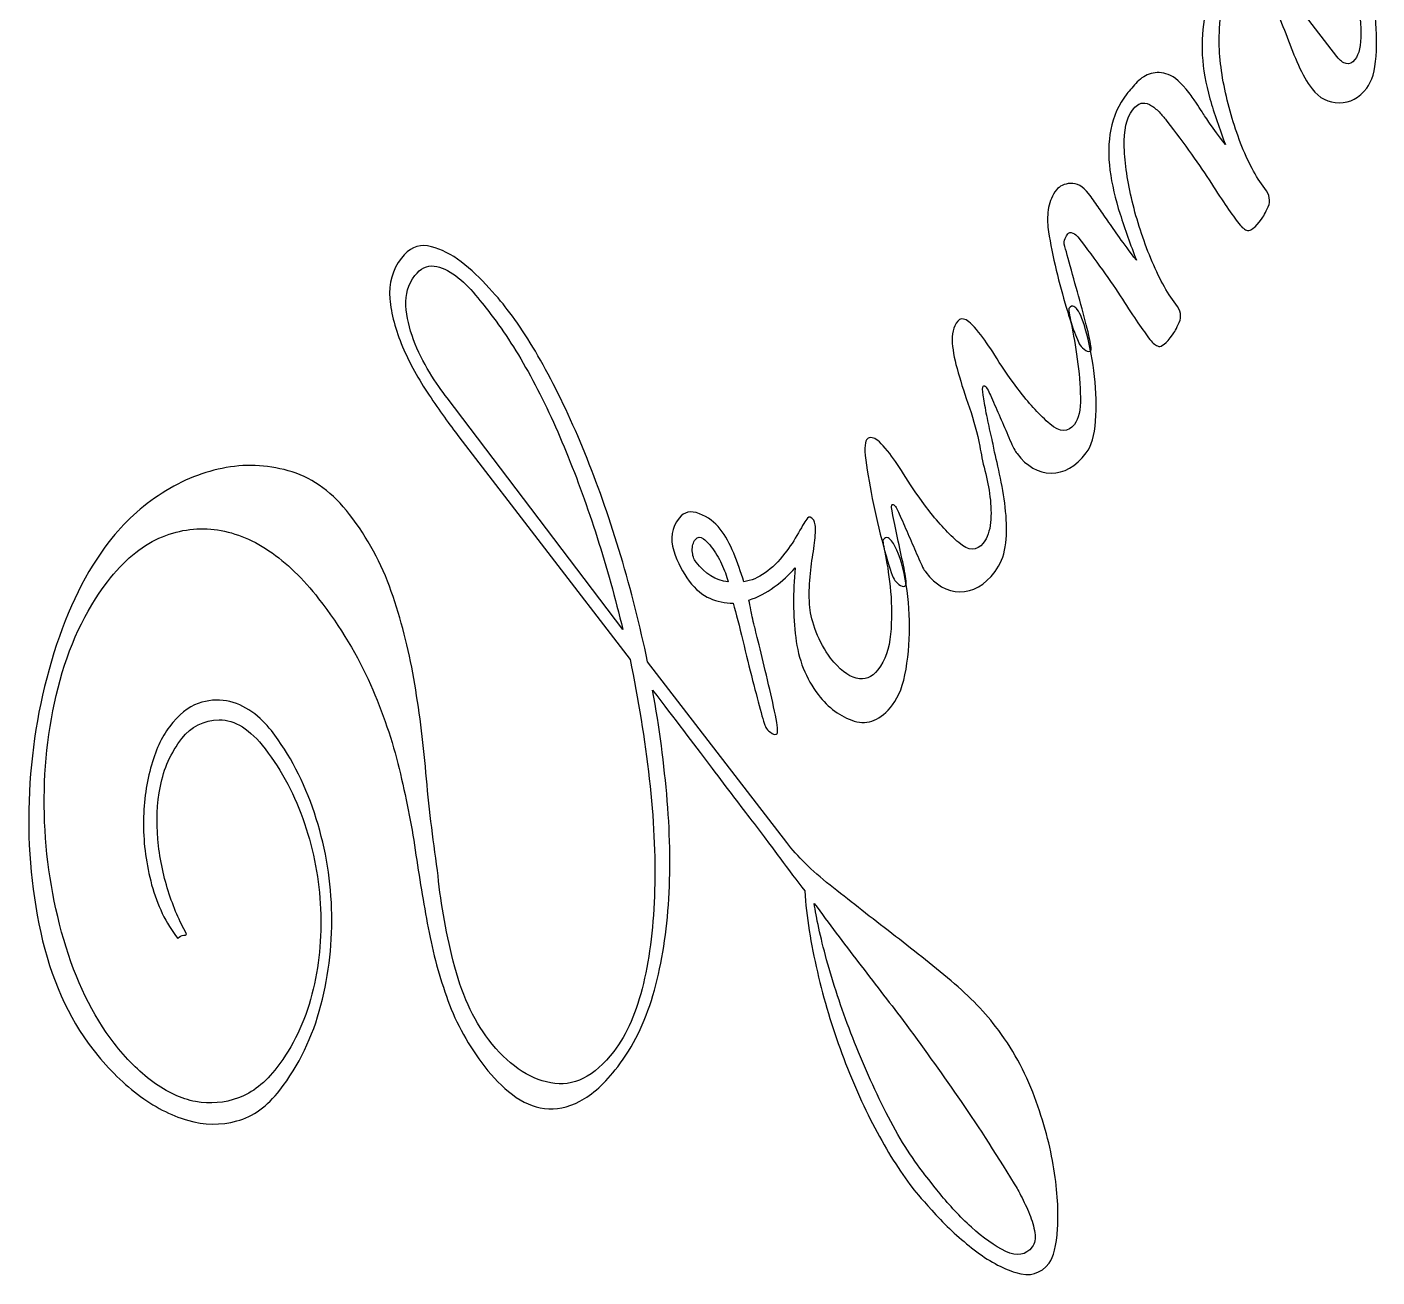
# Model space of a CAD drawing. Header units: centimetres. Extents: x -22.5 to 14, y -8.1 to 15.8.
# Drawn here: x -2.087 to 0.548, y 7.146 to 9.585 of the extents above; entities that cross this region are included whole.
import ezdxf

# ---------------------------------------------------------------- set-up
doc = ezdxf.new("R2010")
doc.units = ezdxf.units.CM
doc.header["$MEASUREMENT"] = 0
doc.layers.add('layer 1', color=7, linetype='Continuous')

msp = doc.modelspace()

# ---------------------------------------------------------------- linework, layer by layer
at = {"layer": 'layer 1', "color": 142}
for points, knots in [([(-0.03175, 8.96419), (-0.03322, 8.9661), (-0.03688, 8.97468), (-0.04276, 8.98991), (-0.04276, 8.98991), (-0.04861, 9.00516), (-0.05485, 9.02423), (-0.06146, 9.0471), (-0.06146, 9.0471), (-0.06804, 9.06999), (-0.07447, 9.09453), (-0.08068, 9.12075), (-0.08068, 9.12075), (-0.0869, 9.14696), (-0.0915, 9.17151), (-0.09445, 9.19436), (-0.09445, 9.19436), (-0.09589, 9.20774), (-0.09555, 9.22057), (-0.09332, 9.23298), (-0.09332, 9.23298), (-0.09114, 9.24538), (-0.08601, 9.25678), (-0.07795, 9.26729), (-0.07795, 9.26729), (-0.07207, 9.27492), (-0.06291, 9.27922), (-0.05046, 9.28017), (-0.05046, 9.28017), (-0.03799, 9.28111), (-0.02625, 9.27444), (-0.01525, 9.26012), (-0.01525, 9.26012), (-0.00867, 9.25157), (-0.00243, 9.24298), (0.00339, 9.23441), (0.00339, 9.23441), (0.00927, 9.22584), (0.01552, 9.21678), (0.02212, 9.20726), (0.02212, 9.20726), (0.0287, 9.19771), (0.0364, 9.18675), (0.04519, 9.17434), (0.04519, 9.17434), (0.05399, 9.16196), (0.06499, 9.1472), (0.07817, 9.13006), (0.07817, 9.13006), (0.06644, 9.16052), (0.05581, 9.19056), (0.0463, 9.22011), (0.0463, 9.22011), (0.03677, 9.24965), (0.03017, 9.27827), (0.0265, 9.30588), (0.0265, 9.30588), (0.02282, 9.33351), (0.0234, 9.35999), (0.02815, 9.38526), (0.02815, 9.38526), (0.03291, 9.41049), (0.04335, 9.43364), (0.05947, 9.45459), (0.05947, 9.45459), (0.06535, 9.46223), (0.07214, 9.47008), (0.07982, 9.47817), (0.07982, 9.47817), (0.08752, 9.48629), (0.0965, 9.49177), (0.10674, 9.49464), (0.10674, 9.49464), (0.11701, 9.4975), (0.12819, 9.49674), (0.1403, 9.49248), (0.1403, 9.49248), (0.15238, 9.48821), (0.16575, 9.47653), (0.18042, 9.45744), (0.18042, 9.45744), (0.18701, 9.44888), (0.19195, 9.44195), (0.19526, 9.43674), (0.19526, 9.43674), (0.19855, 9.43149), (0.20222, 9.42576), (0.20626, 9.41953), (0.20626, 9.41953), (0.21028, 9.41339), (0.2156, 9.40551), (0.2222, 9.39596), (0.2222, 9.39596), (0.22879, 9.38644), (0.23869, 9.37309), (0.25187, 9.35595), (0.25187, 9.35595), (0.24016, 9.38644), (0.23007, 9.41623), (0.22165, 9.44531), (0.22165, 9.44531), (0.21321, 9.47439), (0.20827, 9.50272), (0.20681, 9.53037), (0.20681, 9.53037), (0.20534, 9.55801), (0.20716, 9.58424), (0.21229, 9.60902), (0.21229, 9.60902), (0.21743, 9.63379), (0.22769, 9.65619), (0.24308, 9.6762), (0.24308, 9.6762), (0.2592, 9.69718), (0.27642, 9.70955), (0.29475, 9.71336), (0.29475, 9.71336), (0.31308, 9.71718), (0.33324, 9.70479), (0.35522, 9.6762), (0.35522, 9.6762), (0.35522, 9.6762), (0.46955, 9.52751), (0.46955, 9.52751), (0.46955, 9.52751), (0.47542, 9.51987), (0.48147, 9.51537), (0.48769, 9.51392), (0.48769, 9.51392), (0.49392, 9.51249), (0.49959, 9.51512), (0.50472, 9.52178), (0.50472, 9.52178), (0.51279, 9.53226), (0.51665, 9.54967), (0.51628, 9.57395), (0.51628, 9.57395), (0.51592, 9.5983), (0.51389, 9.6233), (0.51022, 9.64906), (0.51022, 9.64906), (0.50657, 9.6748), (0.50273, 9.69741), (0.49869, 9.71695), (0.49869, 9.71695), (0.49465, 9.73648), (0.49299, 9.74674), (0.49374, 9.74771), (0.49374, 9.74771), (0.4974, 9.75245), (0.50069, 9.75388), (0.50363, 9.75201), (0.50363, 9.75201), (0.50657, 9.75006), (0.50877, 9.74817), (0.51024, 9.74627), (0.51024, 9.74627), (0.5161, 9.73867), (0.52233, 9.72244), (0.52893, 9.69765), (0.52893, 9.69765), (0.5355, 9.67287), (0.54045, 9.64546), (0.54376, 9.61545), (0.54376, 9.61545), (0.54706, 9.58544), (0.54779, 9.55636), (0.54596, 9.52823), (0.54596, 9.52823), (0.54412, 9.5001), (0.53808, 9.47939), (0.52781, 9.46602), (0.52781, 9.46602), (0.51316, 9.44697), (0.4952, 9.43743), (0.47396, 9.43743), (0.47396, 9.43743), (0.45269, 9.43743), (0.43511, 9.44648), (0.42119, 9.46461), (0.42119, 9.46461), (0.41092, 9.47796), (0.40194, 9.49344), (0.39424, 9.51106), (0.39424, 9.51106), (0.38655, 9.52871), (0.37922, 9.54681), (0.37227, 9.56538), (0.37227, 9.56538), (0.3653, 9.58401), (0.3578, 9.60233), (0.3497, 9.62044), (0.3497, 9.62044), (0.34166, 9.63854), (0.33213, 9.65476), (0.32114, 9.66906), (0.32114, 9.66906), (0.31528, 9.67667), (0.30684, 9.68051), (0.29585, 9.68051), (0.29585, 9.68051), (0.28487, 9.68051), (0.27424, 9.67381), (0.26397, 9.66048), (0.26397, 9.66048), (0.25004, 9.64235), (0.24218, 9.61592), (0.24032, 9.58113), (0.24032, 9.58113), (0.23851, 9.54633), (0.24142, 9.50964), (0.24914, 9.47103), (0.24914, 9.47103), (0.25682, 9.43241), (0.26764, 9.39501), (0.28156, 9.35878), (0.28156, 9.35878), (0.29548, 9.32259), (0.31123, 9.29301), (0.32883, 9.27013), (0.32883, 9.27013), (0.33834, 9.25777), (0.34057, 9.24582), (0.33542, 9.23441), (0.33542, 9.23441), (0.3303, 9.22297), (0.32591, 9.21488), (0.32225, 9.21009), (0.32225, 9.21009), (0.30979, 9.19387), (0.30079, 9.18651), (0.2953, 9.18794), (0.2953, 9.18794), (0.28981, 9.18938), (0.28412, 9.19387), (0.27826, 9.20152), (0.27826, 9.20152), (0.26505, 9.21868), (0.24711, 9.24489), (0.22441, 9.28015), (0.22441, 9.28015), (0.20167, 9.31542), (0.17271, 9.35595), (0.13754, 9.40169), (0.13754, 9.40169), (0.13389, 9.40646), (0.12947, 9.41171), (0.12434, 9.41742), (0.12434, 9.41742), (0.11923, 9.42313), (0.11372, 9.42791), (0.10784, 9.43173), (0.10784, 9.43173), (0.10199, 9.43553), (0.09595, 9.43719), (0.08972, 9.43674), (0.08972, 9.43674), (0.08348, 9.43625), (0.07708, 9.43173), (0.07049, 9.42312), (0.07049, 9.42312), (0.05877, 9.40789), (0.05344, 9.38383), (0.05454, 9.35093), (0.05454, 9.35093), (0.05564, 9.31805), (0.06077, 9.28279), (0.06993, 9.24513), (0.06993, 9.24513), (0.07909, 9.20748), (0.0912, 9.17031), (0.10622, 9.13361), (0.10622, 9.13361), (0.12124, 9.09692), (0.13754, 9.06711), (0.15514, 9.04424), (0.15514, 9.04424), (0.16465, 9.03187), (0.16688, 9.01996), (0.16172, 9.00851), (0.16172, 9.00851), (0.15658, 8.99705), (0.1522, 8.98895), (0.14854, 8.98419), (0.14854, 8.98419), (0.13608, 8.96799), (0.12709, 8.96061), (0.12161, 8.96204), (0.12161, 8.96204), (0.1161, 8.96345), (0.11042, 8.96799), (0.10456, 8.97563), (0.10456, 8.97563), (0.09136, 8.99279), (0.07342, 9.01897), (0.0507, 9.05425), (0.0507, 9.05425), (0.02797, 9.08952), (-0.00099, 9.13006), (-0.03615, 9.17577), (-0.03615, 9.17577), (-0.03836, 9.17863), (-0.04167, 9.18104), (-0.04608, 9.18294), (-0.04608, 9.18294), (-0.05046, 9.18484), (-0.05374, 9.18437), (-0.05595, 9.18148), (-0.05595, 9.18148), (-0.05742, 9.17961), (-0.05905, 9.17649), (-0.06091, 9.17221), (-0.06091, 9.17221), (-0.06273, 9.16793), (-0.06328, 9.16437), (-0.06256, 9.16148), (-0.06256, 9.16148), (-0.0596, 9.15006), (-0.05503, 9.13311), (-0.04881, 9.11076), (-0.04881, 9.11076), (-0.04258, 9.08834), (-0.03633, 9.06592), (-0.03011, 9.04353), (-0.03011, 9.04353), (-0.02388, 9.02111), (-0.01876, 9.00111), (-0.01473, 8.98348), (-0.01473, 8.98348), (-0.01068, 8.96585), (-0.0094, 8.9561), (-0.01087, 8.95417), (-0.01087, 8.95417), (-0.01309, 8.95131), (-0.01638, 8.95131), (-0.02077, 8.95417), (-0.02077, 8.95417), (-0.02518, 8.95705), (-0.02883, 8.96039), (-0.03175, 8.96419)], [0, 0, 0, 0, 0.0116279, 0.0116279, 0.0116279, 0.0116279, 0.0232558, 0.0232558, 0.0232558, 0.0232558, 0.0348837, 0.0348837, 0.0348837, 0.0348837, 0.0465116, 0.0465116, 0.0465116, 0.0465116, 0.0581395, 0.0581395, 0.0581395, 0.0581395, 0.0697674, 0.0697674, 0.0697674, 0.0697674, 0.0813953, 0.0813953, 0.0813953, 0.0813953, 0.0930233, 0.0930233, 0.0930233, 0.0930233, 0.1046512, 0.1046512, 0.1046512, 0.1046512, 0.1162791, 0.1162791, 0.1162791, 0.1162791, 0.127907, 0.127907, 0.127907, 0.127907, 0.1395349, 0.1395349, 0.1395349, 0.1395349, 0.1511628, 0.1511628, 0.1511628, 0.1511628, 0.1627907, 0.1627907, 0.1627907, 0.1627907, 0.1744186, 0.1744186, 0.1744186, 0.1744186, 0.1860465, 0.1860465, 0.1860465, 0.1860465, 0.1976744, 0.1976744, 0.1976744, 0.1976744, 0.2093023, 0.2093023, 0.2093023, 0.2093023, 0.2209302, 0.2209302, 0.2209302, 0.2209302, 0.2325581, 0.2325581, 0.2325581, 0.2325581, 0.244186, 0.244186, 0.244186, 0.244186, 0.255814, 0.255814, 0.255814, 0.255814, 0.2674419, 0.2674419, 0.2674419, 0.2674419, 0.2790698, 0.2790698, 0.2790698, 0.2790698, 0.2906977, 0.2906977, 0.2906977, 0.2906977, 0.3023256, 0.3023256, 0.3023256, 0.3023256, 0.3139535, 0.3139535, 0.3139535, 0.3139535, 0.3255814, 0.3255814, 0.3255814, 0.3255814, 0.3372093, 0.3372093, 0.3372093, 0.3372093, 0.3488372, 0.3488372, 0.3488372, 0.3488372, 0.3604651, 0.3604651, 0.3604651, 0.3604651, 0.372093, 0.372093, 0.372093, 0.372093, 0.3837209, 0.3837209, 0.3837209, 0.3837209, 0.3953488, 0.3953488, 0.3953488, 0.3953488, 0.4069767, 0.4069767, 0.4069767, 0.4069767, 0.4186047, 0.4186047, 0.4186047, 0.4186047, 0.4302326, 0.4302326, 0.4302326, 0.4302326, 0.4418605, 0.4418605, 0.4418605, 0.4418605, 0.4534884, 0.4534884, 0.4534884, 0.4534884, 0.4651163, 0.4651163, 0.4651163, 0.4651163, 0.4767442, 0.4767442, 0.4767442, 0.4767442, 0.4883721, 0.4883721, 0.4883721, 0.4883721, 0.5, 0.5, 0.5, 0.5, 0.5116279, 0.5116279, 0.5116279, 0.5116279, 0.5232558, 0.5232558, 0.5232558, 0.5232558, 0.5348837, 0.5348837, 0.5348837, 0.5348837, 0.5465116, 0.5465116, 0.5465116, 0.5465116, 0.5581395, 0.5581395, 0.5581395, 0.5581395, 0.5697674, 0.5697674, 0.5697674, 0.5697674, 0.5813953, 0.5813953, 0.5813953, 0.5813953, 0.5930233, 0.5930233, 0.5930233, 0.5930233, 0.6046512, 0.6046512, 0.6046512, 0.6046512, 0.6162791, 0.6162791, 0.6162791, 0.6162791, 0.627907, 0.627907, 0.627907, 0.627907, 0.6395349, 0.6395349, 0.6395349, 0.6395349, 0.6511628, 0.6511628, 0.6511628, 0.6511628, 0.6627907, 0.6627907, 0.6627907, 0.6627907, 0.6744186, 0.6744186, 0.6744186, 0.6744186, 0.6860465, 0.6860465, 0.6860465, 0.6860465, 0.6976744, 0.6976744, 0.6976744, 0.6976744, 0.7093023, 0.7093023, 0.7093023, 0.7093023, 0.7209302, 0.7209302, 0.7209302, 0.7209302, 0.7325581, 0.7325581, 0.7325581, 0.7325581, 0.744186, 0.744186, 0.744186, 0.744186, 0.755814, 0.755814, 0.755814, 0.755814, 0.7674419, 0.7674419, 0.7674419, 0.7674419, 0.7790698, 0.7790698, 0.7790698, 0.7790698, 0.7906977, 0.7906977, 0.7906977, 0.7906977, 0.8023256, 0.8023256, 0.8023256, 0.8023256, 0.8139535, 0.8139535, 0.8139535, 0.8139535, 0.8255814, 0.8255814, 0.8255814, 0.8255814, 0.8372093, 0.8372093, 0.8372093, 0.8372093, 0.8488372, 0.8488372, 0.8488372, 0.8488372, 0.8604651, 0.8604651, 0.8604651, 0.8604651, 0.872093, 0.872093, 0.872093, 0.872093, 0.8837209, 0.8837209, 0.8837209, 0.8837209, 0.8953488, 0.8953488, 0.8953488, 0.8953488, 0.9069767, 0.9069767, 0.9069767, 0.9069767, 0.9186047, 0.9186047, 0.9186047, 0.9186047, 0.9302326, 0.9302326, 0.9302326, 0.9302326, 0.9418605, 0.9418605, 0.9418605, 0.9418605, 0.9534884, 0.9534884, 0.9534884, 0.9534884, 0.9651163, 0.9651163, 0.9651163, 0.9651163, 0.9767442, 0.9767442, 0.9767442, 0.9767442, 1, 1, 1, 1]), ([(-0.56934, 7.89902), (-0.58474, 7.91903), (-0.60086, 7.94046), (-0.61774, 7.96335), (-0.61774, 7.96335), (-0.63458, 7.98622), (-0.65419, 8.01219), (-0.67655, 8.04128), (-0.67655, 8.04128), (-0.6989, 8.07035), (-0.72529, 8.10511), (-0.75569, 8.14564), (-0.75569, 8.14564), (-0.7861, 8.18616), (-0.82294, 8.23453), (-0.86617, 8.29077), (-0.86617, 8.29077), (-0.85301, 8.21833), (-0.84347, 8.14636), (-0.8376, 8.07486), (-0.8376, 8.07486), (-0.83173, 8.00337), (-0.83099, 7.93572), (-0.83539, 7.87183), (-0.83539, 7.87183), (-0.8398, 7.80798), (-0.84987, 7.74912), (-0.86563, 7.69525), (-0.86563, 7.69525), (-0.88139, 7.64141), (-0.90431, 7.59494), (-0.93434, 7.55587), (-0.93434, 7.55587), (-0.95927, 7.52347), (-0.98381, 7.50108), (-1.00799, 7.48866), (-1.00799, 7.48866), (-1.03218, 7.47629), (-1.05529, 7.47151), (-1.07727, 7.47438), (-1.07727, 7.47438), (-1.09925, 7.4772), (-1.12015, 7.48628), (-1.13993, 7.50152), (-1.13993, 7.50152), (-1.15972, 7.51679), (-1.17767, 7.53491), (-1.19378, 7.55587), (-1.19378, 7.55587), (-1.22531, 7.59682), (-1.24931, 7.63998), (-1.26581, 7.68525), (-1.26581, 7.68525), (-1.28229, 7.73052), (-1.29513, 7.77773), (-1.30428, 7.82681), (-1.30428, 7.82681), (-1.31343, 7.87588), (-1.32186, 7.92643), (-1.32958, 7.97836), (-1.32958, 7.97836), (-1.33727, 8.0303), (-1.34773, 8.08343), (-1.36091, 8.13778), (-1.36091, 8.13778), (-1.37409, 8.19212), (-1.39279, 8.24692), (-1.41697, 8.30221), (-1.41697, 8.30221), (-1.44115, 8.35748), (-1.47486, 8.41326), (-1.51812, 8.46951), (-1.51812, 8.46951), (-1.54816, 8.50857), (-1.58059, 8.53979), (-1.61541, 8.56313), (-1.61541, 8.56313), (-1.65021, 8.58646), (-1.68577, 8.6003), (-1.72206, 8.60461), (-1.72206, 8.60461), (-1.75831, 8.60887), (-1.79424, 8.60317), (-1.82979, 8.58745), (-1.82979, 8.58745), (-1.86534, 8.57173), (-1.89886, 8.54336), (-1.93038, 8.50237), (-1.93038, 8.50237), (-1.97434, 8.4452), (-2.00641, 8.37631), (-2.02657, 8.29578), (-2.02657, 8.29578), (-2.04673, 8.21523), (-2.05569, 8.13302), (-2.05351, 8.04914), (-2.05351, 8.04914), (-2.05131, 7.96524), (-2.03867, 7.88351), (-2.01558, 7.80395), (-2.01558, 7.80395), (-1.99249, 7.72434), (-1.95969, 7.6569), (-1.91719, 7.60162), (-1.91719, 7.60162), (-1.89446, 7.57208), (-1.86937, 7.54704), (-1.84187, 7.52656), (-1.84187, 7.52656), (-1.81439, 7.50606), (-1.78655, 7.49321), (-1.75831, 7.48796), (-1.75831, 7.48796), (-1.73011, 7.4827), (-1.70226, 7.48508), (-1.67476, 7.49511), (-1.67476, 7.49511), (-1.64728, 7.50511), (-1.62217, 7.52488), (-1.59946, 7.55444), (-1.59946, 7.55444), (-1.56795, 7.59542), (-1.54521, 7.64307), (-1.53129, 7.69742), (-1.53129, 7.69742), (-1.51737, 7.75176), (-1.51171, 7.80726), (-1.51426, 7.86398), (-1.51426, 7.86398), (-1.51682, 7.92068), (-1.52728, 7.97623), (-1.54561, 8.03055), (-1.54561, 8.03055), (-1.56394, 8.08489), (-1.58956, 8.13349), (-1.62254, 8.17638), (-1.62254, 8.17638), (-1.65187, 8.21451), (-1.68173, 8.23333), (-1.71215, 8.23289), (-1.71215, 8.23289), (-1.74259, 8.23238), (-1.76693, 8.22022), (-1.78526, 8.19641), (-1.78526, 8.19641), (-1.8065, 8.16876), (-1.82042, 8.13778), (-1.82703, 8.10346), (-1.82703, 8.10346), (-1.83363, 8.06915), (-1.83528, 8.03462), (-1.83199, 7.99982), (-1.83199, 7.99982), (-1.82867, 7.96502), (-1.82191, 7.93143), (-1.81164, 7.89902), (-1.81164, 7.89902), (-1.80138, 7.86662), (-1.78966, 7.83894), (-1.77646, 7.81609), (-1.77646, 7.81609), (-1.77499, 7.81417), (-1.77664, 7.81296), (-1.7814, 7.8125), (-1.7814, 7.8125), (-1.78618, 7.81202), (-1.79001, 7.80989), (-1.79293, 7.80607), (-1.79293, 7.80607), (-1.8164, 7.83659), (-1.83345, 7.87161), (-1.84408, 7.91118), (-1.84408, 7.91118), (-1.85469, 7.95071), (-1.86001, 7.99001), (-1.86001, 8.02912), (-1.86001, 8.02912), (-1.86001, 8.06821), (-1.85545, 8.10466), (-1.84628, 8.1385), (-1.84628, 8.1385), (-1.8371, 8.17234), (-1.82483, 8.19928), (-1.80944, 8.21927), (-1.80944, 8.21927), (-1.79111, 8.24311), (-1.77244, 8.25837), (-1.75338, 8.26506), (-1.75338, 8.26506), (-1.73433, 8.27168), (-1.71581, 8.27335), (-1.69785, 8.27004), (-1.69785, 8.27004), (-1.67991, 8.2667), (-1.6634, 8.25955), (-1.64838, 8.24859), (-1.64838, 8.24859), (-1.63336, 8.23763), (-1.62071, 8.22549), (-1.61045, 8.21213), (-1.61045, 8.21213), (-1.57454, 8.16542), (-1.54651, 8.1118), (-1.52635, 8.05129), (-1.52635, 8.05129), (-1.50619, 7.99077), (-1.49504, 7.92858), (-1.49282, 7.86471), (-1.49282, 7.86471), (-1.49064, 7.80085), (-1.4976, 7.73791), (-1.51371, 7.67595), (-1.51371, 7.67595), (-1.52983, 7.61399), (-1.55659, 7.55873), (-1.59397, 7.51012), (-1.59397, 7.51012), (-1.61816, 7.47866), (-1.64601, 7.45863), (-1.6775, 7.45006), (-1.6775, 7.45006), (-1.70903, 7.44149), (-1.7413, 7.44197), (-1.77426, 7.45149), (-1.77426, 7.45149), (-1.80723, 7.46102), (-1.83967, 7.47794), (-1.87155, 7.50224), (-1.87155, 7.50224), (-1.90345, 7.52656), (-1.93257, 7.55587), (-1.95895, 7.59018), (-1.95895, 7.59018), (-2.00735, 7.6531), (-2.04124, 7.72909), (-2.06067, 7.81821), (-2.06067, 7.81821), (-2.08007, 7.90734), (-2.08741, 7.99886), (-2.08262, 8.09274), (-2.08262, 8.09274), (-2.07787, 8.18664), (-2.06194, 8.27694), (-2.03481, 8.36367), (-2.03481, 8.36367), (-2.00769, 8.45041), (-1.97178, 8.52288), (-1.92708, 8.581), (-1.92708, 8.581), (-1.89849, 8.6182), (-1.86406, 8.64964), (-1.82374, 8.67539), (-1.82374, 8.67539), (-1.78343, 8.70112), (-1.74164, 8.71779), (-1.6984, 8.72542), (-1.6984, 8.72542), (-1.65516, 8.73303), (-1.6123, 8.73017), (-1.56976, 8.71684), (-1.56976, 8.71684), (-1.52726, 8.7035), (-1.48988, 8.67586), (-1.45763, 8.63392), (-1.45763, 8.63392), (-1.42245, 8.58817), (-1.39536, 8.53812), (-1.3763, 8.48379), (-1.3763, 8.48379), (-1.35725, 8.42945), (-1.34256, 8.37276), (-1.33231, 8.31364), (-1.33231, 8.31364), (-1.32204, 8.25453), (-1.31419, 8.19331), (-1.30868, 8.1299), (-1.30868, 8.1299), (-1.30319, 8.06655), (-1.29568, 8.0029), (-1.28614, 7.93903), (-1.28614, 7.93903), (-1.28101, 7.8828), (-1.27074, 7.8237), (-1.25537, 7.76174), (-1.25537, 7.76174), (-1.23997, 7.69979), (-1.21689, 7.64881), (-1.18609, 7.60875), (-1.18609, 7.60875), (-1.14945, 7.56111), (-1.10915, 7.53298), (-1.06517, 7.52441), (-1.06517, 7.52441), (-1.02122, 7.51583), (-0.98015, 7.53632), (-0.94205, 7.58587), (-0.94205, 7.58587), (-0.91639, 7.61926), (-0.89714, 7.66331), (-0.88431, 7.71814), (-0.88431, 7.71814), (-0.8715, 7.77296), (-0.86416, 7.83396), (-0.86233, 7.90115), (-0.86233, 7.90115), (-0.8605, 7.96833), (-0.86398, 8.04054), (-0.87278, 8.11778), (-0.87278, 8.11778), (-0.88157, 8.19498), (-0.89404, 8.27267), (-0.91015, 8.35083), (-0.91015, 8.35083), (-0.91015, 8.35083), (-1.24438, 8.78548), (-1.24438, 8.78548), (-1.24438, 8.78548), (-1.26268, 8.80931), (-1.28211, 8.83648), (-1.30261, 8.86697), (-1.30261, 8.86697), (-1.32315, 8.89748), (-1.34038, 8.92892), (-1.35431, 8.96133), (-1.35431, 8.96133), (-1.36823, 8.99375), (-1.37648, 9.02495), (-1.37904, 9.05499), (-1.37904, 9.05499), (-1.3816, 9.08501), (-1.37409, 9.11143), (-1.35649, 9.13432), (-1.35649, 9.13432), (-1.34185, 9.1534), (-1.3248, 9.16126), (-1.30538, 9.15792), (-1.30538, 9.15792), (-1.28596, 9.15457), (-1.26654, 9.146), (-1.24711, 9.13219), (-1.24711, 9.13219), (-1.22771, 9.11837), (-1.20919, 9.10194), (-1.1916, 9.08285), (-1.1916, 9.08285), (-1.17401, 9.0638), (-1.16009, 9.04758), (-1.14982, 9.03423), (-1.14982, 9.03423), (-1.12344, 8.99993), (-1.09686, 8.95776), (-1.07011, 8.90771), (-1.07011, 8.90771), (-1.04337, 8.85766), (-1.01808, 8.80287), (-0.99425, 8.74329), (-0.99425, 8.74329), (-0.97045, 8.68373), (-0.94845, 8.62034), (-0.92828, 8.5531), (-0.92828, 8.5531), (-0.90815, 8.48593), (-0.89073, 8.41707), (-0.87607, 8.34654), (-0.87607, 8.34654), (-0.87607, 8.34654), (-0.60452, 7.99337), (-0.60452, 7.99337), (-0.60452, 7.99337), (-0.58401, 7.96668), (-0.5558, 7.93903), (-0.5199, 7.91046), (-0.5199, 7.91046), (-0.48398, 7.88184), (-0.44622, 7.8523), (-0.40664, 7.82182), (-0.40664, 7.82182), (-0.36706, 7.79131), (-0.32842, 7.76057), (-0.29065, 7.72958), (-0.29065, 7.72958), (-0.25291, 7.6986), (-0.22158, 7.66691), (-0.19667, 7.6345), (-0.19667, 7.6345), (-0.16442, 7.59256), (-0.13911, 7.54681), (-0.1208, 7.49726), (-0.1208, 7.49726), (-0.10248, 7.44768), (-0.08983, 7.40074), (-0.08287, 7.35641), (-0.08287, 7.35641), (-0.07591, 7.31207), (-0.07355, 7.27327), (-0.07572, 7.23987), (-0.07572, 7.23987), (-0.07793, 7.20651), (-0.08343, 7.18414), (-0.09222, 7.17268), (-0.09222, 7.17268), (-0.10837, 7.15172), (-0.12997, 7.14552), (-0.15708, 7.15409), (-0.15708, 7.15409), (-0.18419, 7.16267), (-0.21132, 7.17744), (-0.23842, 7.19842), (-0.23842, 7.19842), (-0.26557, 7.21939), (-0.29047, 7.24226), (-0.3132, 7.26704), (-0.3132, 7.26704), (-0.33591, 7.29184), (-0.3513, 7.30946), (-0.35937, 7.31996), (-0.35937, 7.31996), (-0.38428, 7.35236), (-0.40866, 7.39121), (-0.43248, 7.43648), (-0.43248, 7.43648), (-0.45628, 7.48175), (-0.47774, 7.53011), (-0.4968, 7.5816), (-0.4968, 7.5816), (-0.51585, 7.63308), (-0.5318, 7.6862), (-0.54463, 7.741), (-0.54463, 7.741), (-0.55745, 7.79582), (-0.56569, 7.84852), (-0.56934, 7.89902)], [0, 0, 0, 0, 0.0091743, 0.0091743, 0.0091743, 0.0091743, 0.0183486, 0.0183486, 0.0183486, 0.0183486, 0.0275229, 0.0275229, 0.0275229, 0.0275229, 0.0366972, 0.0366972, 0.0366972, 0.0366972, 0.0458716, 0.0458716, 0.0458716, 0.0458716, 0.0550459, 0.0550459, 0.0550459, 0.0550459, 0.0642202, 0.0642202, 0.0642202, 0.0642202, 0.0733945, 0.0733945, 0.0733945, 0.0733945, 0.0825688, 0.0825688, 0.0825688, 0.0825688, 0.0917431, 0.0917431, 0.0917431, 0.0917431, 0.1009174, 0.1009174, 0.1009174, 0.1009174, 0.1100917, 0.1100917, 0.1100917, 0.1100917, 0.1192661, 0.1192661, 0.1192661, 0.1192661, 0.1284404, 0.1284404, 0.1284404, 0.1284404, 0.1376147, 0.1376147, 0.1376147, 0.1376147, 0.146789, 0.146789, 0.146789, 0.146789, 0.1559633, 0.1559633, 0.1559633, 0.1559633, 0.1651376, 0.1651376, 0.1651376, 0.1651376, 0.1743119, 0.1743119, 0.1743119, 0.1743119, 0.1834862, 0.1834862, 0.1834862, 0.1834862, 0.1926606, 0.1926606, 0.1926606, 0.1926606, 0.2018349, 0.2018349, 0.2018349, 0.2018349, 0.2110092, 0.2110092, 0.2110092, 0.2110092, 0.2201835, 0.2201835, 0.2201835, 0.2201835, 0.2293578, 0.2293578, 0.2293578, 0.2293578, 0.2385321, 0.2385321, 0.2385321, 0.2385321, 0.2477064, 0.2477064, 0.2477064, 0.2477064, 0.2568807, 0.2568807, 0.2568807, 0.2568807, 0.266055, 0.266055, 0.266055, 0.266055, 0.2752294, 0.2752294, 0.2752294, 0.2752294, 0.2844037, 0.2844037, 0.2844037, 0.2844037, 0.293578, 0.293578, 0.293578, 0.293578, 0.3027523, 0.3027523, 0.3027523, 0.3027523, 0.3119266, 0.3119266, 0.3119266, 0.3119266, 0.3211009, 0.3211009, 0.3211009, 0.3211009, 0.3302752, 0.3302752, 0.3302752, 0.3302752, 0.3394495, 0.3394495, 0.3394495, 0.3394495, 0.3486239, 0.3486239, 0.3486239, 0.3486239, 0.3577982, 0.3577982, 0.3577982, 0.3577982, 0.3669725, 0.3669725, 0.3669725, 0.3669725, 0.3761468, 0.3761468, 0.3761468, 0.3761468, 0.3853211, 0.3853211, 0.3853211, 0.3853211, 0.3944954, 0.3944954, 0.3944954, 0.3944954, 0.4036697, 0.4036697, 0.4036697, 0.4036697, 0.412844, 0.412844, 0.412844, 0.412844, 0.4220183, 0.4220183, 0.4220183, 0.4220183, 0.4311927, 0.4311927, 0.4311927, 0.4311927, 0.440367, 0.440367, 0.440367, 0.440367, 0.4495413, 0.4495413, 0.4495413, 0.4495413, 0.4587156, 0.4587156, 0.4587156, 0.4587156, 0.4678899, 0.4678899, 0.4678899, 0.4678899, 0.4770642, 0.4770642, 0.4770642, 0.4770642, 0.4862385, 0.4862385, 0.4862385, 0.4862385, 0.4954128, 0.4954128, 0.4954128, 0.4954128, 0.5045872, 0.5045872, 0.5045872, 0.5045872, 0.5137615, 0.5137615, 0.5137615, 0.5137615, 0.5229358, 0.5229358, 0.5229358, 0.5229358, 0.5321101, 0.5321101, 0.5321101, 0.5321101, 0.5412844, 0.5412844, 0.5412844, 0.5412844, 0.5504587, 0.5504587, 0.5504587, 0.5504587, 0.559633, 0.559633, 0.559633, 0.559633, 0.5688073, 0.5688073, 0.5688073, 0.5688073, 0.5779817, 0.5779817, 0.5779817, 0.5779817, 0.587156, 0.587156, 0.587156, 0.587156, 0.5963303, 0.5963303, 0.5963303, 0.5963303, 0.6055046, 0.6055046, 0.6055046, 0.6055046, 0.6146789, 0.6146789, 0.6146789, 0.6146789, 0.6238532, 0.6238532, 0.6238532, 0.6238532, 0.6330275, 0.6330275, 0.6330275, 0.6330275, 0.6422018, 0.6422018, 0.6422018, 0.6422018, 0.6513761, 0.6513761, 0.6513761, 0.6513761, 0.6605505, 0.6605505, 0.6605505, 0.6605505, 0.6697248, 0.6697248, 0.6697248, 0.6697248, 0.6788991, 0.6788991, 0.6788991, 0.6788991, 0.6880734, 0.6880734, 0.6880734, 0.6880734, 0.6972477, 0.6972477, 0.6972477, 0.6972477, 0.706422, 0.706422, 0.706422, 0.706422, 0.7155963, 0.7155963, 0.7155963, 0.7155963, 0.7247706, 0.7247706, 0.7247706, 0.7247706, 0.733945, 0.733945, 0.733945, 0.733945, 0.7431193, 0.7431193, 0.7431193, 0.7431193, 0.7522936, 0.7522936, 0.7522936, 0.7522936, 0.7614679, 0.7614679, 0.7614679, 0.7614679, 0.7706422, 0.7706422, 0.7706422, 0.7706422, 0.7798165, 0.7798165, 0.7798165, 0.7798165, 0.7889908, 0.7889908, 0.7889908, 0.7889908, 0.7981651, 0.7981651, 0.7981651, 0.7981651, 0.8073394, 0.8073394, 0.8073394, 0.8073394, 0.8165138, 0.8165138, 0.8165138, 0.8165138, 0.8256881, 0.8256881, 0.8256881, 0.8256881, 0.8348624, 0.8348624, 0.8348624, 0.8348624, 0.8440367, 0.8440367, 0.8440367, 0.8440367, 0.853211, 0.853211, 0.853211, 0.853211, 0.8623853, 0.8623853, 0.8623853, 0.8623853, 0.8715596, 0.8715596, 0.8715596, 0.8715596, 0.8807339, 0.8807339, 0.8807339, 0.8807339, 0.8899083, 0.8899083, 0.8899083, 0.8899083, 0.8990826, 0.8990826, 0.8990826, 0.8990826, 0.9082569, 0.9082569, 0.9082569, 0.9082569, 0.9174312, 0.9174312, 0.9174312, 0.9174312, 0.9266055, 0.9266055, 0.9266055, 0.9266055, 0.9357798, 0.9357798, 0.9357798, 0.9357798, 0.9449541, 0.9449541, 0.9449541, 0.9449541, 0.9541284, 0.9541284, 0.9541284, 0.9541284, 0.9633028, 0.9633028, 0.9633028, 0.9633028, 0.9724771, 0.9724771, 0.9724771, 0.9724771, 0.9816514, 0.9816514, 0.9816514, 0.9816514, 1, 1, 1, 1]), ([(-0.92445, 8.40942), (-0.9391, 8.47043), (-0.95576, 8.53025), (-0.97447, 8.58888), (-0.97447, 8.58888), (-0.99315, 8.6475), (-1.0133, 8.70326), (-1.03494, 8.75616), (-1.03494, 8.75616), (-1.05656, 8.80905), (-1.07982, 8.85839), (-1.10474, 8.90414), (-1.10474, 8.90414), (-1.12966, 8.94988), (-1.15531, 8.98991), (-1.18169, 9.02423), (-1.18169, 9.02423), (-1.18976, 9.03472), (-1.19984, 9.04734), (-1.21193, 9.06213), (-1.21193, 9.06213), (-1.22403, 9.07691), (-1.23702, 9.08953), (-1.25096, 9.10003), (-1.25096, 9.10003), (-1.26491, 9.11052), (-1.27883, 9.1167), (-1.29275, 9.1186), (-1.29275, 9.1186), (-1.30666, 9.12053), (-1.31911, 9.11433), (-1.33012, 9.10003), (-1.33012, 9.10003), (-1.34332, 9.08285), (-1.34917, 9.06331), (-1.34773, 9.0414), (-1.34773, 9.0414), (-1.34626, 9.01946), (-1.34127, 8.99731), (-1.33286, 8.97492), (-1.33286, 8.97492), (-1.32444, 8.95251), (-1.31401, 8.93131), (-1.30151, 8.9113), (-1.30151, 8.9113), (-1.28907, 8.89127), (-1.2777, 8.87458), (-1.26746, 8.86124), (-1.26746, 8.86124), (-1.26746, 8.86124), (-0.92445, 8.40942), (-0.92445, 8.40942)], [0, 0, 0, 0, 0.0714286, 0.0714286, 0.0714286, 0.0714286, 0.1428571, 0.1428571, 0.1428571, 0.1428571, 0.2142857, 0.2142857, 0.2142857, 0.2142857, 0.2857143, 0.2857143, 0.2857143, 0.2857143, 0.3571429, 0.3571429, 0.3571429, 0.3571429, 0.4285714, 0.4285714, 0.4285714, 0.4285714, 0.5, 0.5, 0.5, 0.5, 0.5714286, 0.5714286, 0.5714286, 0.5714286, 0.6428571, 0.6428571, 0.6428571, 0.6428571, 0.7142857, 0.7142857, 0.7142857, 0.7142857, 0.7857143, 0.7857143, 0.7857143, 0.7857143, 0.8571429, 0.8571429, 0.8571429, 0.8571429, 1, 1, 1, 1]), ([(-0.05374, 9.0357), (-0.05009, 9.04045), (-0.04678, 9.04184), (-0.04385, 9.03997), (-0.04385, 9.03997), (-0.04093, 9.03806), (-0.03873, 9.03615), (-0.03725, 9.03423), (-0.03725, 9.03423), (-0.0314, 9.02661), (-0.02515, 9.01044), (-0.01856, 8.98562), (-0.01856, 8.98562), (-0.01197, 8.96085), (-0.00703, 8.93346), (-0.00372, 8.90341), (-0.00372, 8.90341), (-0.00044, 8.87339), (0.00031, 8.84432), (-0.00154, 8.81619), (-0.00154, 8.81619), (-0.00337, 8.78808), (-0.0094, 8.76735), (-0.01967, 8.754), (-0.01967, 8.754), (-0.0402, 8.72734), (-0.0631, 8.71421), (-0.08838, 8.71466), (-0.08838, 8.71466), (-0.11367, 8.71518), (-0.13585, 8.72782), (-0.15488, 8.75257), (-0.15488, 8.75257), (-0.15857, 8.75735), (-0.16314, 8.76616), (-0.16865, 8.77903), (-0.16865, 8.77903), (-0.17414, 8.79188), (-0.17981, 8.80498), (-0.18567, 8.81833), (-0.18567, 8.81833), (-0.19154, 8.83169), (-0.19722, 8.8448), (-0.2027, 8.85766), (-0.2027, 8.85766), (-0.20822, 8.87052), (-0.21242, 8.87886), (-0.21536, 8.88267), (-0.21536, 8.88267), (-0.21754, 8.88555), (-0.21937, 8.88603), (-0.22085, 8.88411), (-0.22085, 8.88411), (-0.22232, 8.8822), (-0.22232, 8.87649), (-0.22085, 8.86697), (-0.22085, 8.86697), (-0.21937, 8.85743), (-0.21736, 8.84575), (-0.21481, 8.83192), (-0.21481, 8.83192), (-0.21224, 8.8181), (-0.2093, 8.8043), (-0.206, 8.79048), (-0.206, 8.79048), (-0.2027, 8.77665), (-0.20034, 8.76496), (-0.19887, 8.75541), (-0.19887, 8.75541), (-0.19446, 8.7383), (-0.19007, 8.71873), (-0.18567, 8.69683), (-0.18567, 8.69683), (-0.18127, 8.67487), (-0.17816, 8.65319), (-0.17634, 8.63175), (-0.17634, 8.63175), (-0.17451, 8.6103), (-0.17506, 8.59007), (-0.17797, 8.57101), (-0.17797, 8.57101), (-0.18091, 8.55192), (-0.1875, 8.53576), (-0.19777, 8.52237), (-0.19777, 8.52237), (-0.2183, 8.4957), (-0.2412, 8.48259), (-0.26649, 8.48306), (-0.26649, 8.48306), (-0.29175, 8.48355), (-0.31393, 8.49618), (-0.33299, 8.52093), (-0.33299, 8.52093), (-0.33667, 8.52573), (-0.34124, 8.53453), (-0.34673, 8.54741), (-0.34673, 8.54741), (-0.35221, 8.56026), (-0.35789, 8.57339), (-0.36378, 8.5867), (-0.36378, 8.5867), (-0.36964, 8.60005), (-0.37532, 8.61318), (-0.38081, 8.62604), (-0.38081, 8.62604), (-0.38632, 8.6389), (-0.39052, 8.64726), (-0.39346, 8.65103), (-0.39346, 8.65103), (-0.39565, 8.65391), (-0.39748, 8.65439), (-0.39896, 8.6525), (-0.39896, 8.6525), (-0.40043, 8.65059), (-0.39951, 8.64177), (-0.3962, 8.62604), (-0.3962, 8.62604), (-0.3929, 8.6103), (-0.38924, 8.59316), (-0.38522, 8.57459), (-0.38522, 8.57459), (-0.38118, 8.55598), (-0.37752, 8.53884), (-0.37422, 8.52309), (-0.37422, 8.52309), (-0.37094, 8.50739), (-0.37036, 8.49807), (-0.37256, 8.49522), (-0.37256, 8.49522), (-0.37475, 8.49236), (-0.37807, 8.49236), (-0.38246, 8.49522), (-0.38246, 8.49522), (-0.38685, 8.49807), (-0.39052, 8.50141), (-0.39346, 8.50522), (-0.39346, 8.50522), (-0.39712, 8.50998), (-0.40281, 8.52596), (-0.41049, 8.5531), (-0.41049, 8.5531), (-0.41819, 8.58029), (-0.4255, 8.60982), (-0.43248, 8.64177), (-0.43248, 8.64177), (-0.43944, 8.67369), (-0.44494, 8.70326), (-0.44895, 8.73042), (-0.44895, 8.73042), (-0.453, 8.75759), (-0.45281, 8.77404), (-0.44843, 8.77975), (-0.44843, 8.77975), (-0.44475, 8.78453), (-0.43944, 8.78521), (-0.43247, 8.78187), (-0.43247, 8.78187), (-0.42552, 8.77855), (-0.41579, 8.76878), (-0.40334, 8.75261), (-0.40334, 8.75261), (-0.39382, 8.7402), (-0.38338, 8.72468), (-0.37201, 8.7061), (-0.37201, 8.7061), (-0.36067, 8.68751), (-0.34545, 8.66583), (-0.32638, 8.64105), (-0.32638, 8.64105), (-0.30734, 8.61628), (-0.28809, 8.59554), (-0.26866, 8.57885), (-0.26866, 8.57885), (-0.24926, 8.56218), (-0.23332, 8.56195), (-0.22086, 8.57814), (-0.22086, 8.57814), (-0.2128, 8.58862), (-0.20801, 8.60198), (-0.20656, 8.6182), (-0.20656, 8.6182), (-0.20509, 8.63439), (-0.20545, 8.65103), (-0.20767, 8.66823), (-0.20767, 8.66823), (-0.20986, 8.68537), (-0.21316, 8.70255), (-0.21757, 8.71968), (-0.21757, 8.71968), (-0.22195, 8.73684), (-0.22526, 8.75261), (-0.22747, 8.76689), (-0.22747, 8.76689), (-0.23256, 8.79261), (-0.23935, 8.81762), (-0.24776, 8.84194), (-0.24776, 8.84194), (-0.25622, 8.86626), (-0.26354, 8.88912), (-0.26977, 8.91058), (-0.26977, 8.91058), (-0.27602, 8.93203), (-0.27986, 8.95135), (-0.28132, 8.96847), (-0.28132, 8.96847), (-0.28279, 8.98562), (-0.27911, 8.99993), (-0.27033, 9.01137), (-0.27033, 9.01137), (-0.26667, 9.01613), (-0.26134, 9.01683), (-0.25437, 9.0135), (-0.25437, 9.0135), (-0.24742, 9.01019), (-0.2377, 9.0004), (-0.22526, 8.98419), (-0.22526, 8.98419), (-0.21572, 8.97181), (-0.20527, 8.95631), (-0.19391, 8.93772), (-0.19391, 8.93772), (-0.18257, 8.91916), (-0.16735, 8.89746), (-0.1483, 8.87267), (-0.1483, 8.87267), (-0.12924, 8.84791), (-0.10999, 8.82715), (-0.09059, 8.81049), (-0.09059, 8.81049), (-0.07115, 8.79382), (-0.05522, 8.79357), (-0.04276, 8.80976), (-0.04276, 8.80976), (-0.03469, 8.82026), (-0.03085, 8.83766), (-0.03121, 8.86195), (-0.03121, 8.86195), (-0.03157, 8.88626), (-0.03359, 8.9113), (-0.03725, 8.93702), (-0.03725, 8.93702), (-0.04093, 8.96276), (-0.04477, 8.98539), (-0.04881, 9.00492), (-0.04881, 9.00492), (-0.05284, 9.02447), (-0.05448, 9.03472), (-0.05374, 9.0357)], [0, 0, 0, 0, 0.015873, 0.015873, 0.015873, 0.015873, 0.031746, 0.031746, 0.031746, 0.031746, 0.047619, 0.047619, 0.047619, 0.047619, 0.0634921, 0.0634921, 0.0634921, 0.0634921, 0.0793651, 0.0793651, 0.0793651, 0.0793651, 0.0952381, 0.0952381, 0.0952381, 0.0952381, 0.1111111, 0.1111111, 0.1111111, 0.1111111, 0.1269841, 0.1269841, 0.1269841, 0.1269841, 0.1428571, 0.1428571, 0.1428571, 0.1428571, 0.1587302, 0.1587302, 0.1587302, 0.1587302, 0.1746032, 0.1746032, 0.1746032, 0.1746032, 0.1904762, 0.1904762, 0.1904762, 0.1904762, 0.2063492, 0.2063492, 0.2063492, 0.2063492, 0.2222222, 0.2222222, 0.2222222, 0.2222222, 0.2380952, 0.2380952, 0.2380952, 0.2380952, 0.2539683, 0.2539683, 0.2539683, 0.2539683, 0.2698413, 0.2698413, 0.2698413, 0.2698413, 0.2857143, 0.2857143, 0.2857143, 0.2857143, 0.3015873, 0.3015873, 0.3015873, 0.3015873, 0.3174603, 0.3174603, 0.3174603, 0.3174603, 0.3333333, 0.3333333, 0.3333333, 0.3333333, 0.3492063, 0.3492063, 0.3492063, 0.3492063, 0.3650794, 0.3650794, 0.3650794, 0.3650794, 0.3809524, 0.3809524, 0.3809524, 0.3809524, 0.3968254, 0.3968254, 0.3968254, 0.3968254, 0.4126984, 0.4126984, 0.4126984, 0.4126984, 0.4285714, 0.4285714, 0.4285714, 0.4285714, 0.4444444, 0.4444444, 0.4444444, 0.4444444, 0.4603175, 0.4603175, 0.4603175, 0.4603175, 0.4761905, 0.4761905, 0.4761905, 0.4761905, 0.4920635, 0.4920635, 0.4920635, 0.4920635, 0.5079365, 0.5079365, 0.5079365, 0.5079365, 0.5238095, 0.5238095, 0.5238095, 0.5238095, 0.5396825, 0.5396825, 0.5396825, 0.5396825, 0.5555556, 0.5555556, 0.5555556, 0.5555556, 0.5714286, 0.5714286, 0.5714286, 0.5714286, 0.5873016, 0.5873016, 0.5873016, 0.5873016, 0.6031746, 0.6031746, 0.6031746, 0.6031746, 0.6190476, 0.6190476, 0.6190476, 0.6190476, 0.6349206, 0.6349206, 0.6349206, 0.6349206, 0.6507937, 0.6507937, 0.6507937, 0.6507937, 0.6666667, 0.6666667, 0.6666667, 0.6666667, 0.6825397, 0.6825397, 0.6825397, 0.6825397, 0.6984127, 0.6984127, 0.6984127, 0.6984127, 0.7142857, 0.7142857, 0.7142857, 0.7142857, 0.7301587, 0.7301587, 0.7301587, 0.7301587, 0.7460317, 0.7460317, 0.7460317, 0.7460317, 0.7619048, 0.7619048, 0.7619048, 0.7619048, 0.7777778, 0.7777778, 0.7777778, 0.7777778, 0.7936508, 0.7936508, 0.7936508, 0.7936508, 0.8095238, 0.8095238, 0.8095238, 0.8095238, 0.8253968, 0.8253968, 0.8253968, 0.8253968, 0.8412698, 0.8412698, 0.8412698, 0.8412698, 0.8571429, 0.8571429, 0.8571429, 0.8571429, 0.8730159, 0.8730159, 0.8730159, 0.8730159, 0.8888889, 0.8888889, 0.8888889, 0.8888889, 0.9047619, 0.9047619, 0.9047619, 0.9047619, 0.9206349, 0.9206349, 0.9206349, 0.9206349, 0.9365079, 0.9365079, 0.9365079, 0.9365079, 0.952381, 0.952381, 0.952381, 0.952381, 0.968254, 0.968254, 0.968254, 0.968254, 1, 1, 1, 1]), ([(-0.64412, 8.21642), (-0.6463, 8.21927), (-0.64979, 8.22952), (-0.65455, 8.24717), (-0.65455, 8.24717), (-0.65932, 8.26479), (-0.66482, 8.28575), (-0.67105, 8.31007), (-0.67105, 8.31007), (-0.67726, 8.33436), (-0.68369, 8.36034), (-0.69029, 8.38799), (-0.69029, 8.38799), (-0.69687, 8.41564), (-0.70312, 8.43993), (-0.70897, 8.46091), (-0.70897, 8.46091), (-0.7251, 8.46091), (-0.74031, 8.46402), (-0.75459, 8.4702), (-0.75459, 8.4702), (-0.76889, 8.47637), (-0.78226, 8.48761), (-0.79471, 8.5038), (-0.79471, 8.5038), (-0.80718, 8.52002), (-0.81727, 8.53979), (-0.82493, 8.56313), (-0.82493, 8.56313), (-0.83265, 8.58646), (-0.82916, 8.6077), (-0.81451, 8.62675), (-0.81451, 8.62675), (-0.80501, 8.63915), (-0.79179, 8.642), (-0.77494, 8.63535), (-0.77494, 8.63535), (-0.75808, 8.62864), (-0.74452, 8.61868), (-0.73427, 8.60532), (-0.73427, 8.60532), (-0.724, 8.59198), (-0.71521, 8.57623), (-0.70787, 8.55812), (-0.70787, 8.55812), (-0.70056, 8.54002), (-0.69394, 8.52145), (-0.68808, 8.50237), (-0.68808, 8.50237), (-0.65949, 8.50714), (-0.63276, 8.52573), (-0.60783, 8.55812), (-0.60783, 8.55812), (-0.59831, 8.57053), (-0.5895, 8.58387), (-0.58145, 8.59818), (-0.58145, 8.59818), (-0.57341, 8.61246), (-0.56751, 8.62201), (-0.56386, 8.62675), (-0.56386, 8.62675), (-0.56092, 8.63059), (-0.55691, 8.62916), (-0.55177, 8.62246), (-0.55177, 8.62246), (-0.54884, 8.61868), (-0.54774, 8.61054), (-0.54847, 8.59818), (-0.54847, 8.59818), (-0.5492, 8.58579), (-0.55084, 8.57173), (-0.5534, 8.55598), (-0.5534, 8.55598), (-0.55598, 8.54023), (-0.558, 8.52333), (-0.55945, 8.50522), (-0.55945, 8.50522), (-0.56093, 8.48712), (-0.56092, 8.46948), (-0.55946, 8.45233), (-0.55946, 8.45233), (-0.55797, 8.43898), (-0.55377, 8.423), (-0.54682, 8.40443), (-0.54682, 8.40443), (-0.53985, 8.38584), (-0.53051, 8.36894), (-0.5188, 8.35368), (-0.5188, 8.35368), (-0.50192, 8.33175), (-0.48524, 8.31863), (-0.46875, 8.31434), (-0.46875, 8.31434), (-0.45227, 8.31007), (-0.43816, 8.31554), (-0.42644, 8.33078), (-0.42644, 8.33078), (-0.41252, 8.34889), (-0.40426, 8.37202), (-0.40171, 8.40015), (-0.40171, 8.40015), (-0.39914, 8.42824), (-0.39914, 8.45588), (-0.40171, 8.48306), (-0.40171, 8.48306), (-0.40426, 8.51023), (-0.40756, 8.53357), (-0.41159, 8.55314), (-0.41159, 8.55314), (-0.41563, 8.57264), (-0.41727, 8.5829), (-0.41655, 8.58384), (-0.41655, 8.58384), (-0.41288, 8.58862), (-0.40959, 8.59007), (-0.40664, 8.58814), (-0.40664, 8.58814), (-0.40371, 8.58625), (-0.40153, 8.58436), (-0.40006, 8.58243), (-0.40006, 8.58243), (-0.38979, 8.56909), (-0.38153, 8.54789), (-0.37532, 8.51881), (-0.37532, 8.51881), (-0.36908, 8.48973), (-0.36561, 8.45901), (-0.36488, 8.42658), (-0.36488, 8.42658), (-0.36414, 8.39418), (-0.36634, 8.36272), (-0.37146, 8.33222), (-0.37146, 8.33222), (-0.37659, 8.30174), (-0.38538, 8.27837), (-0.39785, 8.26219), (-0.39785, 8.26219), (-0.42059, 8.23261), (-0.44551, 8.22213), (-0.47261, 8.2307), (-0.47261, 8.2307), (-0.49971, 8.23929), (-0.52318, 8.25645), (-0.54295, 8.28218), (-0.54295, 8.28218), (-0.56714, 8.31364), (-0.58182, 8.35081), (-0.58695, 8.3937), (-0.58695, 8.3937), (-0.59205, 8.4366), (-0.59245, 8.48187), (-0.58804, 8.52954), (-0.58804, 8.52954), (-0.59977, 8.51618), (-0.61333, 8.5038), (-0.62871, 8.49236), (-0.62871, 8.49236), (-0.64412, 8.48092), (-0.6606, 8.47232), (-0.67819, 8.46662), (-0.67819, 8.46662), (-0.67673, 8.46091), (-0.67545, 8.45447), (-0.67434, 8.44732), (-0.67434, 8.44732), (-0.67324, 8.44018), (-0.67087, 8.42945), (-0.66721, 8.41516), (-0.66721, 8.41516), (-0.66645, 8.41231), (-0.66353, 8.40036), (-0.6584, 8.37939), (-0.6584, 8.37939), (-0.65329, 8.35844), (-0.64779, 8.33558), (-0.64192, 8.31079), (-0.64192, 8.31079), (-0.63604, 8.28599), (-0.63092, 8.26314), (-0.6265, 8.24216), (-0.6265, 8.24216), (-0.62212, 8.22118), (-0.62102, 8.20926), (-0.62322, 8.20642), (-0.62322, 8.20642), (-0.62542, 8.20353), (-0.62873, 8.20353), (-0.63312, 8.20642), (-0.63312, 8.20642), (-0.63751, 8.20926), (-0.64118, 8.2126), (-0.64412, 8.21642)], [0, 0, 0, 0, 0.0204082, 0.0204082, 0.0204082, 0.0204082, 0.0408163, 0.0408163, 0.0408163, 0.0408163, 0.0612245, 0.0612245, 0.0612245, 0.0612245, 0.0816327, 0.0816327, 0.0816327, 0.0816327, 0.1020408, 0.1020408, 0.1020408, 0.1020408, 0.122449, 0.122449, 0.122449, 0.122449, 0.1428571, 0.1428571, 0.1428571, 0.1428571, 0.1632653, 0.1632653, 0.1632653, 0.1632653, 0.1836735, 0.1836735, 0.1836735, 0.1836735, 0.2040816, 0.2040816, 0.2040816, 0.2040816, 0.2244898, 0.2244898, 0.2244898, 0.2244898, 0.244898, 0.244898, 0.244898, 0.244898, 0.2653061, 0.2653061, 0.2653061, 0.2653061, 0.2857143, 0.2857143, 0.2857143, 0.2857143, 0.3061224, 0.3061224, 0.3061224, 0.3061224, 0.3265306, 0.3265306, 0.3265306, 0.3265306, 0.3469388, 0.3469388, 0.3469388, 0.3469388, 0.3673469, 0.3673469, 0.3673469, 0.3673469, 0.3877551, 0.3877551, 0.3877551, 0.3877551, 0.4081633, 0.4081633, 0.4081633, 0.4081633, 0.4285714, 0.4285714, 0.4285714, 0.4285714, 0.4489796, 0.4489796, 0.4489796, 0.4489796, 0.4693878, 0.4693878, 0.4693878, 0.4693878, 0.4897959, 0.4897959, 0.4897959, 0.4897959, 0.5102041, 0.5102041, 0.5102041, 0.5102041, 0.5306122, 0.5306122, 0.5306122, 0.5306122, 0.5510204, 0.5510204, 0.5510204, 0.5510204, 0.5714286, 0.5714286, 0.5714286, 0.5714286, 0.5918367, 0.5918367, 0.5918367, 0.5918367, 0.6122449, 0.6122449, 0.6122449, 0.6122449, 0.6326531, 0.6326531, 0.6326531, 0.6326531, 0.6530612, 0.6530612, 0.6530612, 0.6530612, 0.6734694, 0.6734694, 0.6734694, 0.6734694, 0.6938776, 0.6938776, 0.6938776, 0.6938776, 0.7142857, 0.7142857, 0.7142857, 0.7142857, 0.7346939, 0.7346939, 0.7346939, 0.7346939, 0.755102, 0.755102, 0.755102, 0.755102, 0.7755102, 0.7755102, 0.7755102, 0.7755102, 0.7959184, 0.7959184, 0.7959184, 0.7959184, 0.8163265, 0.8163265, 0.8163265, 0.8163265, 0.8367347, 0.8367347, 0.8367347, 0.8367347, 0.8571429, 0.8571429, 0.8571429, 0.8571429, 0.877551, 0.877551, 0.877551, 0.877551, 0.8979592, 0.8979592, 0.8979592, 0.8979592, 0.9183673, 0.9183673, 0.9183673, 0.9183673, 0.9387755, 0.9387755, 0.9387755, 0.9387755, 0.9591837, 0.9591837, 0.9591837, 0.9591837, 1, 1, 1, 1]), ([(-0.78152, 8.54098), (-0.76394, 8.51809), (-0.74306, 8.50522), (-0.71886, 8.50237), (-0.71886, 8.50237), (-0.72182, 8.5138), (-0.72602, 8.52549), (-0.73151, 8.53738), (-0.73151, 8.53738), (-0.73702, 8.54932), (-0.74377, 8.56052), (-0.75185, 8.57101), (-0.75185, 8.57101), (-0.75551, 8.57576), (-0.76047, 8.58077), (-0.7667, 8.58602), (-0.7667, 8.58602), (-0.77292, 8.59126), (-0.77824, 8.59101), (-0.78263, 8.58531), (-0.78263, 8.58531), (-0.78704, 8.57957), (-0.78904, 8.5722), (-0.78868, 8.56313), (-0.78868, 8.56313), (-0.78831, 8.55409), (-0.78594, 8.54672), (-0.78152, 8.54098)], [0, 0, 0, 0, 0.125, 0.125, 0.125, 0.125, 0.25, 0.25, 0.25, 0.25, 0.375, 0.375, 0.375, 0.375, 0.5, 0.5, 0.5, 0.5, 0.625, 0.625, 0.625, 0.625, 0.75, 0.75, 0.75, 0.75, 1, 1, 1, 1]), ([(-0.37695, 7.64593), (-0.40626, 7.68405), (-0.4354, 7.72195), (-0.46437, 7.75963), (-0.46437, 7.75963), (-0.4933, 7.79725), (-0.52208, 7.83563), (-0.55066, 7.87473), (-0.55066, 7.87473), (-0.547, 7.84705), (-0.53893, 7.81036), (-0.52648, 7.76461), (-0.52648, 7.76461), (-0.51402, 7.71885), (-0.49827, 7.6712), (-0.4792, 7.62164), (-0.4792, 7.62164), (-0.46016, 7.57208), (-0.43871, 7.52323), (-0.41487, 7.4751), (-0.41487, 7.4751), (-0.39105, 7.42698), (-0.36598, 7.38575), (-0.33959, 7.35143), (-0.33959, 7.35143), (-0.33444, 7.34473), (-0.32291, 7.33022), (-0.30495, 7.3078), (-0.30495, 7.3078), (-0.28699, 7.28539), (-0.26667, 7.26371), (-0.24393, 7.24274), (-0.24393, 7.24274), (-0.22122, 7.22177), (-0.19887, 7.20604), (-0.17687, 7.19557), (-0.17687, 7.19557), (-0.15488, 7.18509), (-0.13766, 7.18794), (-0.12519, 7.20413), (-0.12519, 7.20413), (-0.12007, 7.21081), (-0.11842, 7.2201), (-0.12025, 7.23203), (-0.12025, 7.23203), (-0.12209, 7.24394), (-0.12556, 7.2561), (-0.1307, 7.26847), (-0.1307, 7.26847), (-0.13582, 7.28087), (-0.14134, 7.2928), (-0.1472, 7.30421), (-0.1472, 7.30421), (-0.15305, 7.31569), (-0.15747, 7.3233), (-0.1604, 7.32711), (-0.1604, 7.32711), (-0.19924, 7.39095), (-0.23588, 7.44768), (-0.27032, 7.49726), (-0.27032, 7.49726), (-0.30477, 7.54683), (-0.34032, 7.59636), (-0.37695, 7.64593)], [0, 0, 0, 0, 0.0588235, 0.0588235, 0.0588235, 0.0588235, 0.1176471, 0.1176471, 0.1176471, 0.1176471, 0.1764706, 0.1764706, 0.1764706, 0.1764706, 0.2352941, 0.2352941, 0.2352941, 0.2352941, 0.2941176, 0.2941176, 0.2941176, 0.2941176, 0.3529412, 0.3529412, 0.3529412, 0.3529412, 0.4117647, 0.4117647, 0.4117647, 0.4117647, 0.4705882, 0.4705882, 0.4705882, 0.4705882, 0.5294118, 0.5294118, 0.5294118, 0.5294118, 0.5882353, 0.5882353, 0.5882353, 0.5882353, 0.6470588, 0.6470588, 0.6470588, 0.6470588, 0.7058824, 0.7058824, 0.7058824, 0.7058824, 0.7647059, 0.7647059, 0.7647059, 0.7647059, 0.8235294, 0.8235294, 0.8235294, 0.8235294, 0.8823529, 0.8823529, 0.8823529, 0.8823529, 1, 1, 1, 1])]:
    msp.add_open_spline(points, degree=3, knots=knots, dxfattribs=at)

doc.saveas('drawing.dxf')
